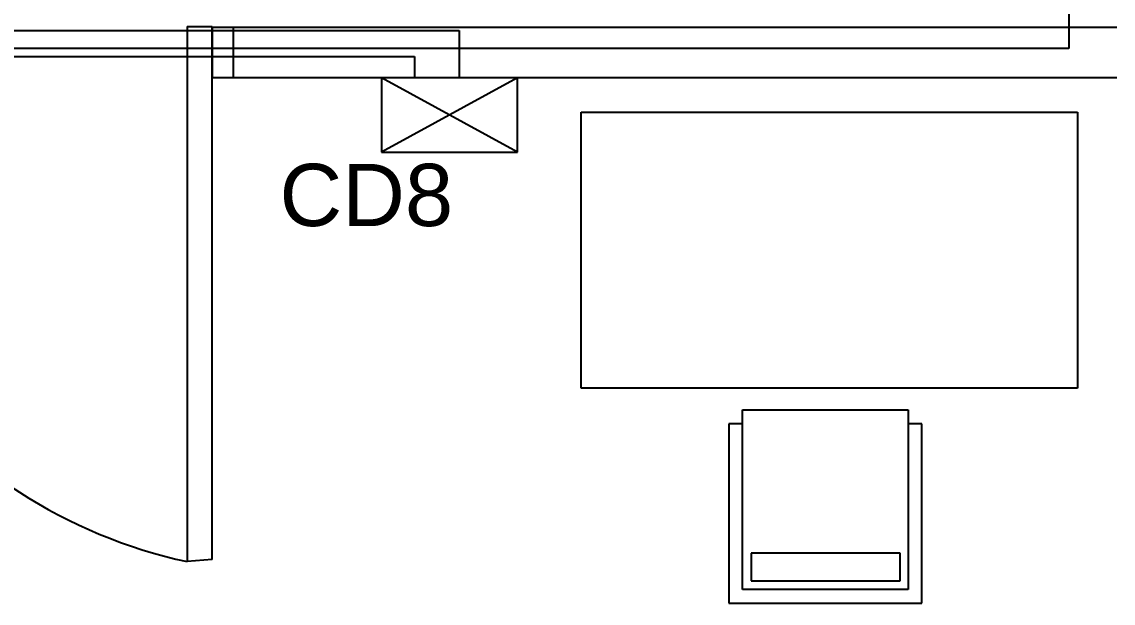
# Model space of a CAD drawing. Header units: millimetres. Extents: x 2377 to 4712, y -254 to 3188.
# Drawn here: x 3116.39 to 3152.44, y 1060.9 to 1080.09 of the extents above; entities that cross this region are included whole.
import ezdxf

# ---------------------------------------------------------------- set-up
doc = ezdxf.new("R2010")
doc.units = ezdxf.units.MM
doc.linetypes.add('ACAD_ISO03W100', pattern=[30, 12, -18])
doc.layers.add('CD', color=7, linetype='Continuous', true_color=0x5e67af)
doc.layers.add('Mobiliario', color=254, linetype='Continuous')
doc.styles.get("Standard").update_dxf_attribs({"font": 'arial.ttf'})

# ---------------------------------------------------------------- blocks, each defined once
blk = doc.blocks.new('A$C297D1C59')
for p, q in [((0, 1779.3, -35.3), (1800, 1779.3, -35.3)), ((0, 779.3, -35.3), (0, 1779.3, -35.3)), ((1800, 1779.3, -35.3), (1800, 779.3, -35.3)), ((1800, 779.3, -35.3), (0, 779.3, -35.3)), ((585, 50, -35.3), (585, 700.5, -35.3)), ((585, 700.5, -35.3), (1185, 700.5, -35.3)), ((1185, 700.5, -35.3), (1185, 50, -35.3)), ((535, 650, -35.3), (535, 0, -35.3)), ((539.2, 650, -35.3), (535, 650, -35.3)), ((585, 650, -35.3), (539.2, 650, -35.3)), ((1235, 650, -35.3), (1185, 650, -35.3)), ((1235, 0, -35.3), (1235, 650, -35.3)), ((615.6, 181.5, -35.3), (615.6, 81.2, -35.3)), ((1155.8, 181.5, -35.3), (615.6, 181.5, -35.3)), ((1155.8, 81.2, -35.3), (1155.8, 181.5, -35.3)), ((615.6, 81.2, -35.3), (1155.8, 81.2, -35.3)), ((1185, 50, -35.3), (585, 50, -35.3)), ((535, 0, -35.3), (1235, 0, -35.3))]:
    blk.add_line(p, q)

msp = doc.modelspace()

# ---------------------------------------------------------------- linework, layer by layer
at = {"transparency": 33554687}
for p, q in [((3152.563, 1079.906), (3122.676, 1079.906)), ((3123.365, 1079.906), (3122.676, 1079.906)), ((3122.676, 1079.906), (3122.676, 1078.249)), ((3123.365, 1079.906), (3123.365, 1078.249)), ((3152.563, 1078.249), (3122.676, 1078.249)), ((3123.365, 1078.249), (3122.676, 1078.249))]:
    msp.add_line(p, q, dxfattribs=at)
at = {"layer": 'CD', "transparency": 33554687}
for p, q in [((3150.975, 1132.603), (3150.975, 1079.218)), ((3067.93, 1079.812), (3130.839, 1079.812)), ((3130.839, 1079.812), (3130.839, 1078.249)), ((3150.975, 1079.218), (3041.919, 1079.218)), ((3102.226, 1078.947), (3129.357, 1078.947)), ((3129.357, 1078.947), (3129.357, 1078.249))]:
    msp.add_line(p, q, dxfattribs=at)
at = {"layer": 'CD', "color": 165, "linetype": 'ACAD_ISO03W100', "true_color": 0x5e67af, "transparency": 33554687}
for p, q in [((3128.266, 1078.249), (3128.266, 1075.789)), ((3132.764, 1078.249), (3128.266, 1075.789)), ((3132.764, 1075.789), (3128.266, 1078.249)), ((3132.764, 1078.249), (3128.266, 1078.249)), ((3132.764, 1075.789), (3132.764, 1078.249)), ((3128.266, 1075.789), (3132.764, 1075.789))]:
    msp.add_line(p, q, dxfattribs=at)
at = {"layer": 'Mobiliario', "transparency": 33554687}
for p, q in [((3121.855, 1079.941), (3121.855, 1062.275)), ((3121.855, 1079.941), (3122.676, 1079.941)), ((3122.676, 1062.35), (3122.676, 1079.941)), ((3122.676, 1062.35), (3121.855, 1062.275))]:
    msp.add_line(p, q, dxfattribs=at)
msp.add_arc((3125.444, 1078.81), 16.92, 177.1933, 257.7541, dxfattribs=at)

# ---------------------------------------------------------------- block references
at = {"layer": 'Mobiliario', "transparency": 33554687, "xscale": 0.009107749225297609, "yscale": 0.009107749225297609, "zscale": 0.009107749225297609}
msp.add_blockref('A$C297D1C59', (3134.869, 1060.905, 0.321), dxfattribs=at)

# ---------------------------------------------------------------- texts
at = {"layer": 'CD', "transparency": 33554687, "insert": (3124.9, 1075.407), "char_height": 2.0534, "attachment_point": 1}
msp.add_mtext_dynamic_manual_height_columns('CD8', width=10.08551, gutter_width=10.267, heights=[0], dxfattribs=at)

doc.saveas('drawing.dxf')
